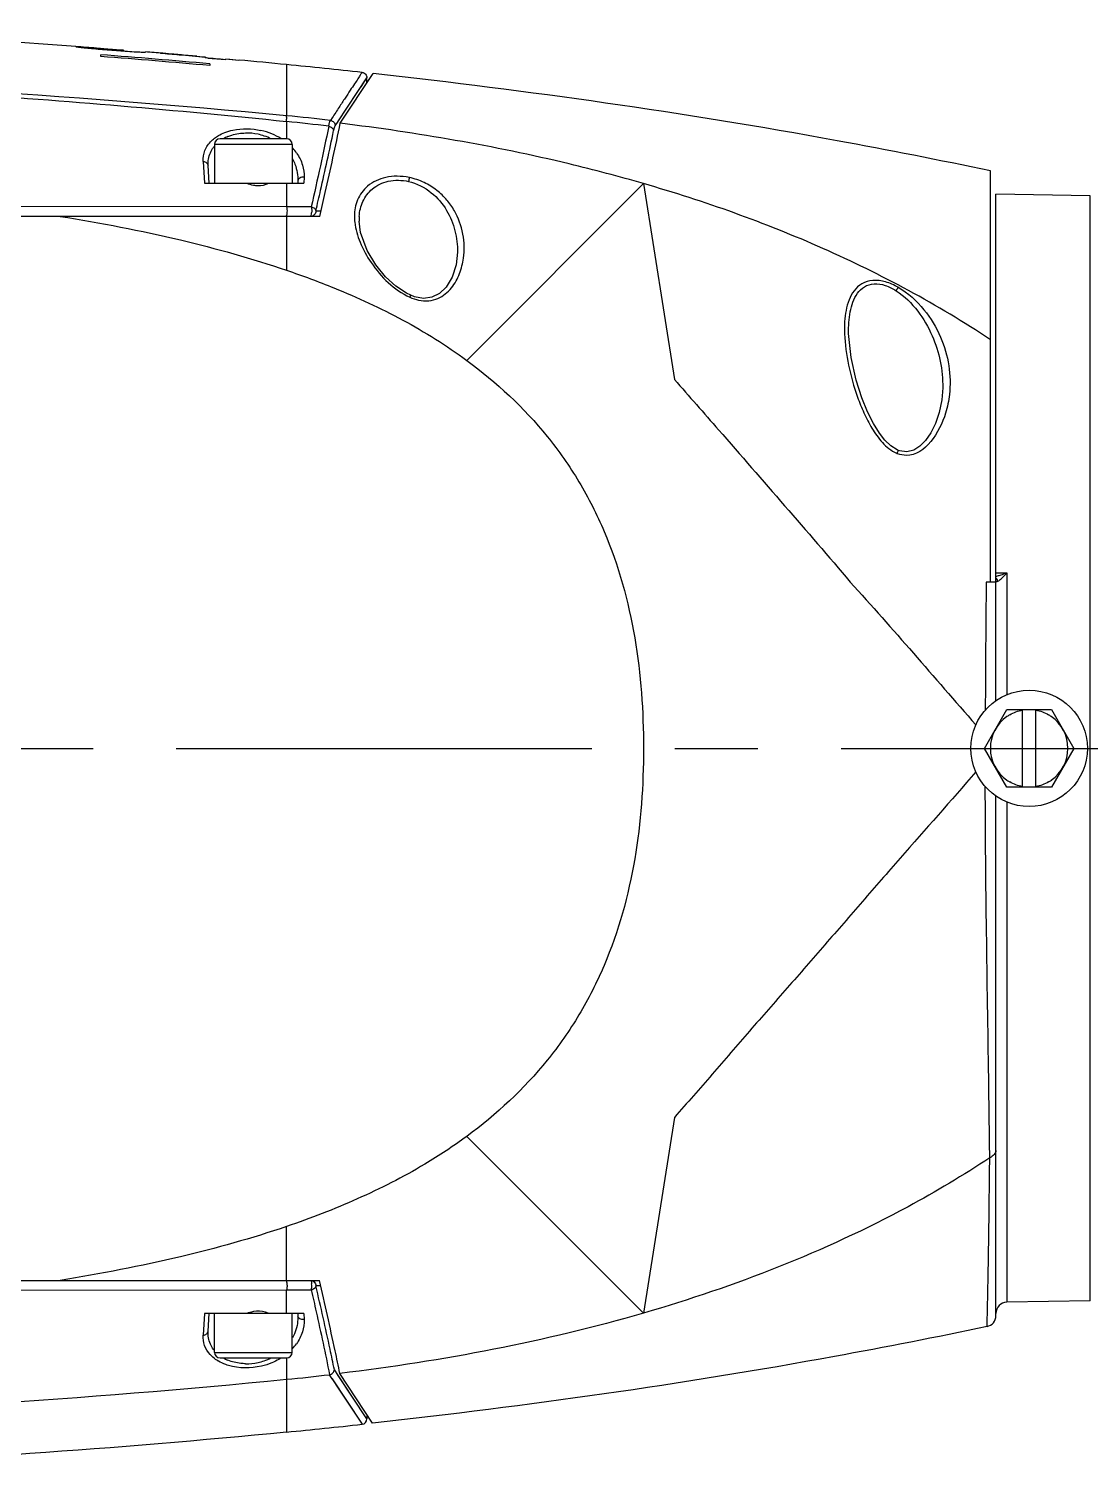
# Model space of a CAD drawing. Header units: millimetres. Extents: x 5828 to 6704, y 123 to 421.
# Drawn here: x 6411.99 to 6416.78, y 306.27 to 312.76 of the extents above; entities that cross this region are included whole.
import ezdxf

# ---------------------------------------------------------------- set-up
doc = ezdxf.new("R2010")
doc.units = ezdxf.units.MM
doc.linetypes.add('CENTER', pattern=[0.6, 0.375, -0.075, 0.075, -0.075])
doc.layers.add('中心线', color=7, linetype='Continuous')
doc.layers.add('外形图', color=7, linetype='Continuous')

msp = doc.modelspace()

# ---------------------------------------------------------------- linework, layer by layer
at = {"layer": '中心线', "linetype": 'CENTER', "ltscale": 5}
msp.add_line((6394.656, 309.5148), (6434.3945, 309.5148), dxfattribs=at)
at = {"layer": '外形图', "color": 7, "linetype": 'Continuous'}
for p, q in [((6412.2967, 312.6704), (6412.2967, 312.674)), ((6412.3159, 312.6361), (6412.3159, 312.644)), ((6412.4188, 312.6649), (6412.4188, 312.6646)), ((6412.4188, 312.6609), (6412.4188, 312.6646)), ((6412.4188, 312.6646), (6412.4188, 312.6613)), ((6412.5177, 312.657), (6412.5177, 312.657)), ((6412.5177, 312.6567), (6412.5177, 312.6567)), ((6412.6371, 312.6471), (6412.6343, 312.6473)), ((6412.6371, 312.647), (6412.6343, 312.6473)), ((6412.7498, 312.637), (6412.7899, 312.6335)), ((6412.7898, 312.6297), (6412.7873, 312.6299)), ((6412.79, 312.63), (6412.7899, 312.6335)), ((6412.7994, 312.6292), (6412.793, 312.63)), ((6412.7994, 312.6292), (6412.793, 312.63)), ((6412.7994, 312.6292), (6412.8785, 312.6221)), ((6412.8785, 312.6255), (6412.8989, 312.6236)), ((6412.8989, 312.6236), (6412.9396, 312.6199)), ((6412.8075, 312.6032), (6412.8075, 312.5952)), ((6413.1543, 312.5996), (6413.1543, 312.3688)), ((6413.3964, 312.3347), (6413.5443, 312.5589)), ((6413.3858, 312.3417), (6413.517, 312.5395)), ((6413.4904, 312.4995), (6413.517, 312.5395)), ((6413.517, 312.5177), (6413.517, 312.5395)), ((6413.517, 312.5395), (6413.517, 312.5395)), ((6413.1544, 312.343), (6413.1544, 312.2648)), ((6413.3602, 312.3602), (6413.352, 312.3479)), ((6413.3739, 312.3237), (6413.3867, 312.3431)), ((6412.8293, 312.2398), (6412.8293, 312.0648)), ((6413.1793, 312.2398), (6412.8293, 312.2398)), ((6413.1543, 312.2648), (6412.8543, 312.2648)), ((6413.1793, 312.2398), (6413.1793, 312.0648)), ((6412.778, 312.1628), (6412.7835, 312.0646)), ((6412.8043, 312.0648), (6412.8002, 312.144)), ((6416.3293, 310.2648), (6416.3293, 312.12)), ((6412.7836, 312.0648), (6413.2318, 312.0648)), ((6413.1543, 312.0648), (6413.1543, 311.9582)), ((6413.2048, 312.0737), (6413.2043, 312.0648)), ((6413.2331, 312.0915), (6413.2318, 312.0648)), ((6414.7644, 312.0628), (6413.967, 311.2654)), ((6414.7644, 312.0628), (6414.9043, 311.1794)), ((6416.3543, 309.7302), (6416.3543, 312.0148)), ((6416.7798, 312.0074), (6416.3543, 312.0148)), ((6416.7798, 307.0222), (6416.7798, 312.0074)), ((6413.3045, 311.9148), (6398.1535, 311.9148)), ((6413.1543, 311.9582), (6411.8824, 311.9589)), ((6413.1543, 311.9148), (6413.1543, 311.6718)), ((6413.2865, 311.9398), (6413.3101, 311.9398)), ((6413.4812, 311.8927), (6413.4812, 311.8929)), ((6413.9251, 311.7531), (6413.9251, 311.7528)), ((6415.69, 311.3869), (6415.69, 311.387)), ((6416.1144, 311.1408), (6416.1144, 311.1403)), ((6416.3543, 310.3069), (6416.4035, 310.3069)), ((6416.4035, 310.3067), (6416.4035, 309.7571)), ((6416.3543, 310.2648), (6416.3109, 310.2648)), ((6416.3023, 309.5148), (6416.4033, 309.6898)), ((6416.4033, 309.6898), (6416.6054, 309.6898)), ((6416.4743, 309.3411), (6416.4743, 309.6885)), ((6416.5343, 309.3424), (6416.5343, 309.6872)), ((6416.6054, 309.6898), (6416.7064, 309.5148)), ((6416.4033, 309.3398), (6416.3023, 309.5148)), ((6416.7064, 309.5148), (6416.6054, 309.3398)), ((6416.6054, 309.3398), (6416.4033, 309.3398)), ((6416.3543, 306.9553), (6416.3543, 309.2994)), ((6416.4035, 309.2725), (6416.4035, 307.0157)), ((6414.9043, 307.8502), (6414.7644, 306.9668)), ((6414.7644, 306.9668), (6413.967, 307.7642)), ((6398.1535, 307.1148), (6413.3027, 307.1148)), ((6411.8824, 307.0707), (6413.1543, 307.0714)), ((6413.1543, 306.9648), (6413.1543, 307.0713)), ((6413.3083, 307.0898), (6413.2865, 307.0898)), ((6416.7798, 307.0222), (6416.4035, 307.0157)), ((6412.7835, 306.965), (6412.778, 306.8668)), ((6413.2318, 306.9648), (6412.7836, 306.9648)), ((6412.8002, 306.8856), (6412.8043, 306.9648)), ((6412.8293, 306.7898), (6412.8293, 306.9648)), ((6413.1793, 306.7898), (6413.1793, 306.9648)), ((6413.2043, 306.9648), (6413.2048, 306.9559)), ((6413.2318, 306.9648), (6413.2331, 306.9381)), ((6412.8293, 306.7898), (6413.1793, 306.7898)), ((6412.8543, 306.7648), (6413.1543, 306.7648)), ((6413.1544, 306.7648), (6413.1543, 306.43)), ((6413.387, 306.6861), (6413.3699, 306.7119)), ((6413.3601, 306.6704), (6413.4948, 306.4653)), ((6413.4348, 306.614), (6413.3854, 306.6885)), ((6413.517, 306.4901), (6413.387, 306.6861)), ((6413.5426, 306.4705), (6413.3947, 306.6947)), ((6413.517, 306.5091), (6413.517, 306.4901))]:
    msp.add_line(p, q, dxfattribs=at)
for points in [[(6413.7141, 311.5588), (6413.6953, 311.5678), (6413.6472, 311.5997), (6413.6006, 311.6428), (6413.5568, 311.6963), (6413.5174, 311.7615), (6413.4876, 311.8423), (6413.4812, 311.8927)], [(6413.9251, 311.7531), (6413.9187, 311.6956), (6413.9007, 311.64), (6413.8742, 311.5962), (6413.8434, 311.5666), (6413.8091, 311.5498), (6413.7717, 311.5451), (6413.7309, 311.5525), (6413.7141, 311.5588)], [(6415.9139, 310.8586), (6415.9087, 310.8609), (6415.88, 310.8795), (6415.8538, 310.905), (6415.8289, 310.9367), (6415.802, 310.9798), (6415.7752, 311.0329), (6415.749, 311.0969), (6415.7235, 311.1762), (6415.7006, 311.2783), (6415.69, 311.3869)], [(6416.1144, 311.1408), (6416.1104, 311.0873), (6416.0987, 311.0302), (6416.0817, 310.981), (6416.0602, 310.9385), (6416.036, 310.904), (6416.0108, 310.8785), (6415.9834, 310.8606), (6415.9524, 310.852), (6415.9193, 310.8565), (6415.9139, 310.8586)], [(6413.3591, 306.6716), (6413.3934, 306.6188), (6413.4947, 306.4653)]]:
    msp.add_lwpolyline(points, dxfattribs=at)
msp.add_circle((6416.5043, 309.5148), 0.2625, dxfattribs=at)
for centre, radius, start, end in [((6408.6974, 264.9786), 47.8316, 85.79673, 87.40648), ((6409.365, 273.6071), 39.1767, 85.70833, 85.84553), ((6409.2733, 273.0238), 39.7369, 84.89733, 85.60861), ((6409.2736, 273.0276), 39.7251, 84.89626, 85.60776), ((6409.3243, 273.6102), 39.1757, 85.10153, 85.22394), ((6412.351, 309.306), 3.3533, 85.15322, 85.97783), ((6412.3502, 309.2979), 3.3614, 84.49113, 85.10419), ((6409.3565, 273.9852), 38.8005, 84.9828, 85.10179), ((6409.3585, 274.0062), 38.7782, 84.92721, 85.10192), ((6409.0265, 270.3214), 42.4754, 84.79675, 84.91696), ((6409.5358, 275.9541), 36.8237, 84.36063, 84.69621), ((6409.7187, 277.7994), 34.9694, 83.80103, 84.36177), ((6412.1347, 301.7835), 10.6343, 83.42661, 84.49772), ((6412.9719, 312.0051), 0.3046, 67.69652, 77.33772), ((6412.0464, 301.5513), 10.8482, 83.12797, 84.13769), ((6412.9294, 312.1481), 0.1308, 140.31498, 143.28173), ((6412.8543, 312.2398), 0.025, 90, 180), ((6412.9579, 312.1108), 0.178, 112.60174, 119.96782), ((6412.9726, 312.0429), 0.2481, 77.69159, 90.72763), ((6412.972, 312.0397), 0.2514, 71.01741, 77.72164), ((6412.973, 312.0423), 0.2486, 63.52785, 71.02704), ((6412.9797, 312.024), 0.2842, 58.33929, 67.69076), ((6413.1543, 312.2398), 0.025, 0, 90), ((6413.0206, 312.0749), 0.2185, 35.01721, 42.4865), ((6413.2196, 312.0729), 0.0148, 168.83749, 177.03815), ((6418.0757, 311.1754), 4.4624, 168.17057, 168.40547), ((6413.7045, 311.9156), 0.2442, 179.91374, 185.20735), ((6413.7258, 311.8974), 0.2447, 175.87175, 181.04836), ((6413.7251, 311.9173), 0.2648, 185.15351, 186.25578), ((6417.5424, 310.6465), 1.8851, 149.79375, 150.33645), ((6416.321, 311.4081), 0.65, 181.7121, 181.99636), ((6416.0494, 311.1321), 0.3198, 243.40944, 243.84995), ((6415.9527, 310.9526), 0.1164, 247.64634, 248.91715), ((6469.8298, 309.5619), 53.5235, 179.24758, 179.86582), ((6416.3338, 310.2649), 0.0282, 7.7558, 19.77426), ((6416.5043, 309.5148), 0.175, 124.86379, 235.13621), ((6416.5045, 309.5146), 0.1753, 119.90258, 124.86769), ((6416.5042, 309.5146), 0.1753, 55.13316, 60.09687), ((6416.5043, 309.5148), 0.175, 304.86379, 55.13621), ((6416.5045, 309.515), 0.1753, 235.13315, 240.09687), ((6416.5042, 309.515), 0.1753, 299.90313, 304.86685), ((6416.4043, 306.9657), 0.05, 91, 180), ((6413.2198, 306.9567), 0.015, 183.02542, 191.14421), ((6416.3044, 306.9553), 0.05, 281.88842, 0.01782), ((6412.9294, 306.8816), 0.1308, 216.76293, 219.70028), ((6412.8543, 306.7898), 0.025, 180, 270), ((6413.1543, 306.7898), 0.025, 270, 0), ((6413.0202, 306.9551), 0.219, 317.48091, 324.66778), ((6412.9381, 306.9071), 0.1814, 238.75925, 239.65901), ((6412.9581, 306.9192), 0.1784, 240.03906, 247.38494), ((6412.9726, 306.9866), 0.2481, 269.24474, 282.28013), ((6412.972, 306.9902), 0.2517, 282.25277, 288.9524), ((6412.973, 306.9873), 0.2486, 288.94472, 296.47161), ((6412.0931, 317.4713), 10.855, 275.61084, 276.63734), ((6411.761, 305.6218), 1.9122, 33.25449, 33.92484), ((6409.7187, 341.2302), 34.9694, 275.63824, 276.19897), ((6413.492, 306.4901), 0.025, 276.20158, 359.99893)]:
    msp.add_arc(centre, radius, start, end, dxfattribs=at)
for points, knots in [([(6401.1603, 312.6302), (6402.1594, 312.6449), (6403.6586, 312.6513), (6405.6578, 312.639), (6407.1581, 312.6208), (6408.6587, 312.5964), (6410.1593, 312.555), (6411.6589, 312.4781), (6412.6567, 312.3954), (6413.1544, 312.343)], [0, 0, 0, 0, 0.249745, 0.374704, 0.499707, 0.624748, 0.749819, 0.874905, 1, 1, 1, 1]), ([(6413.1543, 312.3688), (6412.1583, 312.464), (6410.1595, 312.5823), (6406.1608, 312.6539), (6403.1616, 312.6749), (6401.1634, 312.6468)], [0, 0, 0, 0, 0.250185, 0.500313, 1, 1, 1, 1]), ([(6412.2031, 312.6809), (6412.2031, 312.6806), (6412.2049, 312.6805), (6412.2071, 312.6797), (6412.2122, 312.6792), (6412.2192, 312.6781), (6412.229, 312.677), (6412.2475, 312.6749), (6412.276, 312.6722), (6412.3141, 312.6689), (6412.355, 312.6656), (6412.3962, 312.6625), (6412.4234, 312.6606), (6412.4368, 312.6597)], [0, 0, 0, 0, 0.003945, 0.015486, 0.035618, 0.065741, 0.107314, 0.161618, 0.303708, 0.472552, 0.650768, 0.82911, 1, 1, 1, 1]), ([(6412.4188, 312.6642), (6412.4174, 312.6639), (6412.4108, 312.6644), (6412.3964, 312.6648), (6412.3742, 312.6666), (6412.3488, 312.6685), (6412.3254, 312.6704), (6412.3085, 312.6724), (6412.2994, 312.6729), (6412.2967, 312.674)], [0, 0, 0, 0, 0.035688, 0.157973, 0.357045, 0.578876, 0.782852, 0.928476, 1, 1, 1, 1]), ([(6412.4188, 312.6646), (6412.4188, 312.6645), (6412.4189, 312.6645), (6412.419, 312.6644), (6412.419, 312.6643)], [0, 0, 0, 0, 0.484429, 1, 1, 1, 1]), ([(6412.419, 312.6643), (6412.419, 312.6643), (6412.4189, 312.6642), (6412.4189, 312.6642), (6412.4188, 312.6642)], [0, 0, 0, 0, 0.309621, 1, 1, 1, 1]), ([(6412.4368, 312.6597), (6412.4502, 312.6588), (6412.4686, 312.6578), (6412.4911, 312.6566), (6412.5023, 312.6563), (6412.5108, 312.6559), (6412.5144, 312.6564), (6412.5177, 312.656), (6412.5177, 312.6567)], [0, 0, 0, 0, 0.49722, 0.685907, 0.82775, 0.922973, 0.975762, 1, 1, 1, 1]), ([(6412.5862, 312.651), (6412.5862, 312.6509), (6412.5861, 312.6505), (6412.5861, 312.6501), (6412.5861, 312.6499)], [0, 0, 0, 0, 0.407616, 1, 1, 1, 1]), ([(6412.9395, 312.6187), (6412.9395, 312.6189), (6412.9396, 312.6193), (6412.9396, 312.6197), (6412.9396, 312.6199)], [0, 0, 0, 0, 0.592772, 1, 1, 1, 1]), ([(6413.4947, 312.5643), (6413.4943, 312.5644), (6413.4932, 312.5631), (6413.4916, 312.5608), (6413.4891, 312.5566), (6413.4857, 312.5509), (6413.4811, 312.5436), (6413.4727, 312.5307), (6413.4593, 312.5107), (6413.4402, 312.4819), (6413.4171, 312.4468), (6413.3901, 312.4055), (6413.3707, 312.376), (6413.3602, 312.3602)], [0, 0, 0, 0, 0.005385, 0.017476, 0.036952, 0.064118, 0.099248, 0.142517, 0.25306, 0.394701, 0.566659, 0.768462, 1, 1, 1, 1]), ([(6413.4947, 312.5643), (6413.5006, 312.5637), (6413.5125, 312.5578), (6413.517, 312.5454), (6413.517, 312.5395)], [0, 0, 0, 0, 0.500002, 1, 1, 1, 1]), ([(6416.3294, 312.1201), (6416.0994, 312.1687), (6415.1769, 312.35), (6414.2451, 312.4818), (6413.5443, 312.5589)], [0, 0, 0, 0, 0.250068, 1, 1, 1, 1]), ([(6413.1544, 312.343), (6413.1545, 312.3458), (6413.1547, 312.3544), (6413.1548, 312.363), (6413.1543, 312.3688)], [0, 0, 0, 0, 0.327313, 1, 1, 1, 1]), ([(6412.8759, 312.2931), (6412.8878, 312.2977), (6412.9405, 312.313), (6412.9976, 312.3115), (6413.0387, 312.3023)], [0, 0, 0, 0, 0.23187, 1, 1, 1, 1]), ([(6413.3443, 312.3213), (6413.3323, 312.2616), (6413.3068, 312.1405), (6413.2794, 312.0197), (6413.2659, 311.9581)], [0, 0, 0, 0, 0.491435, 1, 1, 1, 1]), ([(6413.2865, 311.9398), (6413.2936, 311.9708), (6413.3212, 312.0912), (6413.3481, 312.2118), (6413.3666, 312.3017)], [0, 0, 0, 0, 0.257092, 1, 1, 1, 1]), ([(6413.3045, 311.9148), (6413.3126, 311.951), (6413.3443, 312.0907), (6413.3753, 312.2306), (6413.3964, 312.3347)], [0, 0, 0, 0, 0.258849, 1, 1, 1, 1]), ([(6413.3443, 312.3213), (6413.3454, 312.3268), (6413.3474, 312.3358), (6413.3502, 312.3446), (6413.352, 312.3479)], [0, 0, 0, 0, 0.602256, 1, 1, 1, 1]), ([(6413.3443, 312.3213), (6413.3498, 312.3204), (6413.36, 312.3163), (6413.366, 312.3065), (6413.3666, 312.3017)], [0, 0, 0, 0, 0.533625, 1, 1, 1, 1]), ([(6413.352, 312.3478), (6413.3577, 312.347), (6413.3689, 312.3412), (6413.3737, 312.3295), (6413.3739, 312.3238)], [0, 0, 0, 0, 0.500178, 1, 1, 1, 1]), ([(6413.3666, 312.3017), (6413.3676, 312.3063), (6413.3694, 312.3138), (6413.3722, 312.3212), (6413.3739, 312.3238)], [0, 0, 0, 0, 0.599716, 1, 1, 1, 1]), ([(6414.7644, 312.0627), (6414.6535, 312.0949), (6414.2035, 312.2135), (6413.7435, 312.2926), (6413.3964, 312.3348)], [0, 0, 0, 0, 0.248346, 1, 1, 1, 1]), ([(6412.778, 312.1628), (6412.7771, 312.1792), (6412.7822, 312.2142), (6412.8025, 312.2431), (6412.8151, 312.2554)], [0, 0, 0, 0, 0.483679, 1, 1, 1, 1]), ([(6412.8151, 312.2554), (6412.8168, 312.2571), (6412.8239, 312.2637), (6412.8317, 312.2696), (6412.8378, 312.2737)], [0, 0, 0, 0, 0.241591, 1, 1, 1, 1]), ([(6412.8378, 312.2737), (6412.8406, 312.2755), (6412.8528, 312.2831), (6412.8658, 312.2892), (6412.8759, 312.2931)], [0, 0, 0, 0, 0.23835, 1, 1, 1, 1]), ([(6412.8895, 312.2751), (6412.8954, 312.2776), (6412.9211, 312.2868), (6412.9486, 312.2908), (6412.9695, 312.2911)], [0, 0, 0, 0, 0.236086, 1, 1, 1, 1]), ([(6413.1804, 312.1746), (6413.1849, 312.1667), (6413.1999, 312.1352), (6413.2061, 312.0994), (6413.2048, 312.0737)], [0, 0, 0, 0, 0.260932, 1, 1, 1, 1]), ([(6413.1996, 312.2003), (6413.211, 312.1839), (6413.2287, 312.149), (6413.2339, 312.11), (6413.2331, 312.0915)], [0, 0, 0, 0, 0.517968, 1, 1, 1, 1]), ([(6412.778, 312.1628), (6412.7835, 312.1624), (6412.7941, 312.1589), (6412.7999, 312.1488), (6412.8002, 312.144)], [0, 0, 0, 0, 0.53564, 1, 1, 1, 1]), ([(6413.0043, 312.0561), (6413.0107, 312.055), (6413.0342, 312.0523), (6413.0589, 312.0568), (6413.0742, 312.0648)], [0, 0, 0, 0, 0.271105, 1, 1, 1, 1]), ([(6413.2331, 312.0915), (6413.2268, 312.0922), (6413.2146, 312.0907), (6413.2061, 312.0808), (6413.2051, 312.0758)], [0, 0, 0, 0, 0.550034, 1, 1, 1, 1]), ([(6413.7081, 312.0903), (6413.69, 312.0936), (6413.6543, 312.0979), (6413.5883, 312.0911), (6413.5188, 312.0597), (6413.469, 311.9922), (6413.4604, 311.9408), (6413.4604, 311.916)], [0, 0, 0, 0, 0.157474, 0.307282, 0.566302, 0.786521, 1, 1, 1, 1]), ([(6413.4817, 311.915), (6413.4834, 311.938), (6413.4939, 311.9846), (6413.5394, 312.0452), (6413.6153, 312.0809), (6413.6746, 312.0791), (6413.7043, 312.0723)], [0, 0, 0, 0, 0.222254, 0.449162, 0.705834, 1, 1, 1, 1]), ([(6413.7043, 312.0723), (6413.7415, 312.0638), (6413.8096, 312.0292), (6413.8799, 311.9464), (6413.9182, 311.8516), (6413.9256, 311.7855), (6413.9251, 311.7531)], [0, 0, 0, 0, 0.274214, 0.52792, 0.766898, 1, 1, 1, 1]), ([(6413.9523, 311.7268), (6413.9572, 311.7626), (6413.9554, 311.8374), (6413.923, 311.9267), (6413.878, 311.9908), (6413.8322, 312.0348), (6413.7751, 312.0707), (6413.731, 312.0851), (6413.7081, 312.0903)], [0, 0, 0, 0, 0.225996, 0.45865, 0.582148, 0.713085, 0.852776, 1, 1, 1, 1]), ([(6416.3293, 311.3585), (6416.0905, 311.5172), (6415.5823, 311.7903), (6415.0401, 311.9829), (6414.7644, 312.0628)], [0, 0, 0, 0, 0.499779, 1, 1, 1, 1]), ([(6412.1333, 311.9148), (6412.3151, 311.8856), (6412.6593, 311.8197), (6412.9972, 311.7254), (6413.1543, 311.6718)], [0, 0, 0, 0, 0.525949, 1, 1, 1, 1]), ([(6413.1543, 311.9583), (6413.1563, 311.9504), (6413.1567, 311.9386), (6413.1552, 311.9246), (6413.1539, 311.9185), (6413.1524, 311.9163)], [0, 0, 0, 0, 0.577557, 0.807718, 1, 1, 1, 1]), ([(6413.262, 311.9148), (6413.2638, 311.9148), (6413.2664, 311.9221), (6413.267, 311.9268), (6413.2674, 311.9307)], [0, 0, 0, 0, 0.316918, 1, 1, 1, 1]), ([(6413.2659, 311.9581), (6413.2709, 311.9571), (6413.28, 311.9529), (6413.2858, 311.9442), (6413.2865, 311.9398)], [0, 0, 0, 0, 0.531251, 1, 1, 1, 1]), ([(6413.2671, 311.9512), (6413.2673, 311.9496), (6413.2679, 311.9428), (6413.2679, 311.9359), (6413.2674, 311.9307)], [0, 0, 0, 0, 0.240787, 1, 1, 1, 1]), ([(6413.4619, 311.8884), (6413.4653, 311.8574), (6413.4839, 311.7929), (6413.5539, 311.6671), (6413.6395, 311.5827), (6413.7104, 311.5498)], [0, 0, 0, 0, 0.21652, 0.457432, 1, 1, 1, 1]), ([(6413.75, 311.5372), (6413.7649, 311.5343), (6413.7947, 311.5319), (6413.8493, 311.5456), (6413.9013, 311.5888), (6413.9371, 311.6553), (6413.949, 311.7029), (6413.9523, 311.7268)], [0, 0, 0, 0, 0.146136, 0.282992, 0.532138, 0.768498, 1, 1, 1, 1]), ([(6413.1543, 311.6719), (6413.2263, 311.6474), (6413.4046, 311.5811), (6413.6812, 311.4538), (6413.8753, 311.3327), (6413.967, 311.2654)], [0, 0, 0, 0, 0.250164, 0.625661, 1, 1, 1, 1]), ([(6415.9132, 311.5949), (6415.8952, 311.6048), (6415.8586, 311.6218), (6415.8009, 311.6299), (6415.7488, 311.6149), (6415.7122, 311.5808), (6415.6898, 311.5379), (6415.6725, 311.4737), (6415.6703, 311.4228), (6415.6713, 311.3887)], [0, 0, 0, 0, 0.148235, 0.287373, 0.410573, 0.524117, 0.637456, 0.754334, 1, 1, 1, 1]), ([(6415.69, 311.387), (6415.6894, 311.4194), (6415.6918, 311.4676), (6415.7074, 311.5284), (6415.7272, 311.5688), (6415.7595, 311.601), (6415.8062, 311.6147), (6415.8571, 311.6055), (6415.8889, 311.5893), (6415.9043, 311.5795)], [0, 0, 0, 0, 0.254514, 0.375101, 0.490676, 0.603636, 0.722686, 0.856308, 1, 1, 1, 1]), ([(6415.9132, 311.5949), (6415.958, 311.5695), (6416.0332, 311.5004), (6416.1085, 311.3758), (6416.1473, 311.2436), (6416.1494, 311.1541), (6416.1445, 311.1108)], [0, 0, 0, 0, 0.274465, 0.529267, 0.768234, 1, 1, 1, 1]), ([(6413.7104, 311.5498), (6413.711, 311.5512), (6413.7118, 311.5534), (6413.7133, 311.5564), (6413.7135, 311.5578), (6413.7142, 311.5587), (6413.7141, 311.5588)], [0, 0, 0, 0, 0.452312, 0.768808, 0.94618, 1, 1, 1, 1]), ([(6415.9043, 311.5795), (6415.942, 311.5555), (6416.0052, 311.4919), (6416.0898, 311.3464), (6416.1157, 311.221), (6416.1144, 311.1408)], [0, 0, 0, 0, 0.266524, 0.521578, 1, 1, 1, 1]), ([(6415.6714, 311.3855), (6415.6731, 311.3378), (6415.6867, 311.2407), (6415.7202, 311.1217), (6415.7582, 311.0275), (6415.7878, 310.9696), (6415.8166, 310.9256), (6415.8414, 310.8943), (6415.8705, 310.8659), (6415.8941, 310.8522), (6415.9062, 310.8461)], [0, 0, 0, 0, 0.235136, 0.481243, 0.607578, 0.735957, 0.800951, 0.866613, 0.932926, 1, 1, 1, 1]), ([(6413.967, 311.2654), (6414.1012, 311.1669), (6414.287, 310.9941), (6414.4785, 310.72), (6414.6296, 310.4215), (6414.7414, 310.0156), (6414.7644, 309.6815), (6414.7644, 309.5148)], [0, 0, 0, 0, 0.249757, 0.374923, 0.500096, 0.750006, 1, 1, 1, 1]), ([(6414.9043, 311.1794), (6414.9701, 311.1031), (6415.1371, 310.9143), (6415.4011, 310.6091), (6415.6, 310.3807), (6415.6973, 310.2648)], [0, 0, 0, 0, 0.249588, 0.62479, 1, 1, 1, 1]), ([(6416.1445, 311.1108), (6416.1413, 311.0825), (6416.1206, 310.9741), (6416.0369, 310.8364), (6415.9501, 310.8364)], [0, 0, 0, 0, 0.247493, 1, 1, 1, 1]), ([(6415.9084, 310.845), (6415.9093, 310.847), (6415.9105, 310.8505), (6415.9127, 310.8549), (6415.913, 310.8572), (6415.9141, 310.8584), (6415.9139, 310.8586)], [0, 0, 0, 0, 0.45174, 0.772667, 0.948673, 1, 1, 1, 1]), ([(6416.3691, 310.2952), (6416.372, 310.296), (6416.3836, 310.2995), (6416.3949, 310.3037), (6416.4035, 310.3069)], [0, 0, 0, 0, 0.244597, 1, 1, 1, 1]), ([(6416.3776, 310.2794), (6416.3798, 310.2814), (6416.3888, 310.2902), (6416.3972, 310.2996), (6416.4035, 310.3069)], [0, 0, 0, 0, 0.233484, 1, 1, 1, 1]), ([(6415.6973, 310.2648), (6415.7935, 310.1592), (6415.983, 309.945), (6416.1693, 309.7281), (6416.2642, 309.6209)], [0, 0, 0, 0, 0.499541, 1, 1, 1, 1]), ([(6416.3543, 310.2648), (6416.3543, 310.2651), (6416.3553, 310.267), (6416.3574, 310.2674), (6416.359, 310.268)], [0, 0, 0, 0, 0.146129, 1, 1, 1, 1]), ([(6416.3617, 310.2687), (6416.3624, 310.2689), (6416.3654, 310.27), (6416.3681, 310.2718), (6416.3701, 310.2732)], [0, 0, 0, 0, 0.215027, 1, 1, 1, 1]), ([(6414.7644, 309.5148), (6414.7644, 309.3481), (6414.7414, 309.014), (6414.6296, 308.6081), (6414.4785, 308.3096), (6414.287, 308.0355), (6414.1012, 307.8627), (6413.967, 307.7642)], [0, 0, 0, 0, 0.249994, 0.499904, 0.625077, 0.750243, 1, 1, 1, 1]), ([(6416.264, 309.4092), (6416.1516, 309.278), (6415.9787, 309.0851), (6415.7526, 308.8244), (6415.5831, 308.6291), (6415.4132, 308.4342), (6415.243, 308.2398), (6415.0741, 308.0444), (6414.9615, 307.9144), (6414.9043, 307.8502)], [0, 0, 0, 0, 0.250567, 0.375606, 0.500564, 0.625517, 0.750486, 0.875368, 1, 1, 1, 1]), ([(6416.3265, 307.6676), (6416.3252, 307.7877), (6416.3177, 308.3459), (6416.3074, 308.9041), (6416.3064, 309.3423)], [0, 0, 0, 0, 0.215107, 1, 1, 1, 1]), ([(6413.967, 307.7642), (6413.9059, 307.7193), (6413.7471, 307.6146), (6413.4754, 307.4767), (6413.2623, 307.3945), (6413.1543, 307.3577)], [0, 0, 0, 0, 0.249584, 0.624663, 1, 1, 1, 1]), ([(6416.3543, 307.7009), (6416.3543, 307.6942), (6416.3494, 307.6834), (6416.3375, 307.6741), (6416.3304, 307.6697), (6416.3265, 307.6676)], [0, 0, 0, 0, 0.444357, 0.705508, 1, 1, 1, 1]), ([(6416.3265, 307.6676), (6416.2071, 307.5886), (6415.8993, 307.4049), (6415.3779, 307.1651), (6414.9707, 307.0267), (6414.7644, 306.9668)], [0, 0, 0, 0, 0.250001, 0.624955, 1, 1, 1, 1]), ([(6416.3147, 306.9064), (6416.3144, 306.9063), (6416.315, 306.9081), (6416.3145, 306.9097), (6416.3149, 306.914), (6416.3149, 306.9193), (6416.3151, 306.9263), (6416.3154, 306.9387), (6416.3158, 306.958), (6416.3164, 306.9858), (6416.3171, 307.0196), (6416.3179, 307.0595), (6416.3188, 307.1052), (6416.3197, 307.1568), (6416.3211, 307.2368), (6416.3228, 307.3504), (6416.3248, 307.5022), (6416.3259, 307.6103), (6416.3265, 307.6676)], [0, 0, 0, 0, 0.001013, 0.004066, 0.009157, 0.016289, 0.025458, 0.036659, 0.065132, 0.101654, 0.146142, 0.198508, 0.258647, 0.326441, 0.401733, 0.574078, 0.774178, 1, 1, 1, 1]), ([(6413.1543, 307.3578), (6412.9972, 307.3042), (6412.6593, 307.2099), (6412.3151, 307.1441), (6412.1333, 307.1148)], [0, 0, 0, 0, 0.474051, 1, 1, 1, 1]), ([(6413.1544, 307.1148), (6413.1544, 307.1343), (6413.1544, 307.2153), (6413.1543, 307.2963), (6413.1543, 307.3577)], [0, 0, 0, 0, 0.240849, 1, 1, 1, 1]), ([(6413.1505, 307.1148), (6413.1518, 307.1148), (6413.1542, 307.1102), (6413.1548, 307.1068), (6413.1552, 307.1041)], [0, 0, 0, 0, 0.324038, 1, 1, 1, 1]), ([(6413.1552, 307.1041), (6413.1561, 307.0984), (6413.1565, 307.0874), (6413.1556, 307.0764), (6413.1543, 307.0713)], [0, 0, 0, 0, 0.520031, 1, 1, 1, 1]), ([(6413.262, 307.1148), (6413.2638, 307.1148), (6413.2664, 307.1075), (6413.267, 307.1028), (6413.2674, 307.0989)], [0, 0, 0, 0, 0.316799, 1, 1, 1, 1]), ([(6413.3947, 306.6947), (6413.3878, 306.7288), (6413.3585, 306.8692), (6413.3265, 307.0089), (6413.3027, 307.1148)], [0, 0, 0, 0, 0.242912, 1, 1, 1, 1]), ([(6413.2659, 307.0715), (6413.2664, 307.0734), (6413.268, 307.0824), (6413.268, 307.0917), (6413.2674, 307.0989)], [0, 0, 0, 0, 0.214763, 1, 1, 1, 1]), ([(6413.2865, 307.0898), (6413.2858, 307.0855), (6413.2801, 307.0768), (6413.271, 307.0726), (6413.2659, 307.0715)], [0, 0, 0, 0, 0.455807, 1, 1, 1, 1]), ([(6413.2659, 307.0715), (6413.2732, 307.0387), (6413.3016, 306.9114), (6413.3292, 306.784), (6413.3482, 306.6892)], [0, 0, 0, 0, 0.257681, 1, 1, 1, 1]), ([(6413.3699, 306.7119), (6413.3636, 306.7428), (6413.3371, 306.869), (6413.3086, 306.9948), (6413.2865, 307.0898)], [0, 0, 0, 0, 0.244197, 1, 1, 1, 1]), ([(6413.0742, 306.9648), (6413.0694, 306.9673), (6413.0473, 306.9762), (6413.0224, 306.9767), (6413.0043, 306.9735)], [0, 0, 0, 0, 0.226718, 1, 1, 1, 1]), ([(6413.2048, 306.9559), (6413.2052, 306.9474), (6413.2045, 306.9126), (6413.1934, 306.8782), (6413.1805, 306.8552)], [0, 0, 0, 0, 0.243726, 1, 1, 1, 1]), ([(6413.2331, 306.9381), (6413.2339, 306.9194), (6413.2286, 306.8801), (6413.2106, 306.8448), (6413.1989, 306.8284)], [0, 0, 0, 0, 0.481747, 1, 1, 1, 1]), ([(6413.2331, 306.9381), (6413.2268, 306.9374), (6413.2146, 306.939), (6413.2061, 306.9488), (6413.2051, 306.9538)], [0, 0, 0, 0, 0.550136, 1, 1, 1, 1]), ([(6414.7644, 306.967), (6414.5419, 306.9025), (6414.0881, 306.7938), (6413.6272, 306.7228), (6413.3947, 306.6947)], [0, 0, 0, 0, 0.497299, 1, 1, 1, 1]), ([(6416.3147, 306.9064), (6416.0857, 306.8581), (6415.1675, 306.6782), (6414.24, 306.5473), (6413.5426, 306.4705)], [0, 0, 0, 0, 0.250065, 1, 1, 1, 1]), ([(6412.8097, 306.7798), (6412.7987, 306.7917), (6412.7814, 306.8193), (6412.7772, 306.8515), (6412.778, 306.8668)], [0, 0, 0, 0, 0.513122, 1, 1, 1, 1]), ([(6412.778, 306.8668), (6412.7835, 306.8672), (6412.7941, 306.8707), (6412.7999, 306.8808), (6412.8002, 306.8856)], [0, 0, 0, 0, 0.535651, 1, 1, 1, 1]), ([(6412.844, 306.752), (6412.8407, 306.754), (6412.8283, 306.7621), (6412.817, 306.7718), (6412.8097, 306.7798)], [0, 0, 0, 0, 0.263846, 1, 1, 1, 1]), ([(6412.8924, 306.7308), (6412.8882, 306.7321), (6412.8723, 306.7373), (6412.857, 306.7444), (6412.8464, 306.7506)], [0, 0, 0, 0, 0.263003, 1, 1, 1, 1]), ([(6412.9693, 306.7385), (6412.9622, 306.7387), (6412.935, 306.7403), (6412.908, 306.7468), (6412.8895, 306.7545)], [0, 0, 0, 0, 0.263222, 1, 1, 1, 1]), ([(6413.0879, 306.7429), (6413.0725, 306.7365), (6413.0096, 306.7165), (6412.9396, 306.7166), (6412.8924, 306.7308)], [0, 0, 0, 0, 0.251793, 1, 1, 1, 1]), ([(6413.1289, 306.7638), (6413.1257, 306.7618), (6413.1125, 306.754), (6413.0986, 306.7473), (6413.0879, 306.7429)], [0, 0, 0, 0, 0.24331, 1, 1, 1, 1]), ([(6413.3477, 306.6891), (6413.3534, 306.69), (6413.3643, 306.6953), (6413.3694, 306.7065), (6413.3699, 306.7119)], [0, 0, 0, 0, 0.514117, 1, 1, 1, 1]), ([(6401.1543, 306.3876), (6402.3387, 306.371), (6404.0254, 306.3676), (6406.1902, 306.3878), (6407.633, 306.4073), (6409.0285, 306.4337), (6410.8652, 306.4924), (6412.2386, 306.5784), (6413.1544, 306.6683)], [0, 0, 0, 0, 0.295924, 0.421386, 0.540874, 0.656426, 0.770096, 1, 1, 1, 1])]:
    msp.add_open_spline(points, degree=3, knots=knots, dxfattribs=at)
for points in [[(6412.5955, 312.6506), (6412.5696, 312.6527), (6412.5437, 312.6549), (6412.5178, 312.657)], [(6412.7874, 312.6325), (6412.7874, 312.6317), (6412.7872, 312.6308), (6412.7872, 312.63)], [(6412.8784, 312.6218), (6412.8784, 312.6226), (6412.8786, 312.6235), (6412.8786, 312.6243)], [(6412.9396, 312.6187), (6412.9192, 312.6206), (6412.8989, 312.6225), (6412.8785, 312.6243)], [(6412.8002, 312.144), (6412.7992, 312.1637), (6412.8026, 312.1841), (6412.8105, 312.2021)], [(6412.8105, 312.2021), (6412.8143, 312.2106), (6412.8191, 312.2188), (6412.8246, 312.2262)], [(6412.9741, 312.0648), (6412.9838, 312.0609), (6412.994, 312.0579), (6413.0043, 312.0561)], [(6413.2659, 311.9582), (6413.2287, 311.9583), (6413.1915, 311.9582), (6413.1543, 311.9583)], [(6413.2659, 311.9582), (6413.2665, 311.9559), (6413.2669, 311.9536), (6413.2671, 311.9512)], [(6413.283, 311.9269), (6413.2803, 311.9223), (6413.2758, 311.9184), (6413.2708, 311.9165)], [(6413.2865, 311.9398), (6413.2865, 311.9354), (6413.2853, 311.9308), (6413.283, 311.9269)], [(6413.7104, 311.5498), (6413.723, 311.5441), (6413.7364, 311.5399), (6413.75, 311.5372)], [(6415.9501, 310.8364), (6415.9368, 310.8365), (6415.9233, 310.8392), (6415.9108, 310.844)], [(6416.3543, 310.2915), (6416.3593, 310.2925), (6416.3642, 310.2938), (6416.3691, 310.2952)], [(6416.3543, 310.2839), (6416.357, 310.2813), (6416.3591, 310.278), (6416.3603, 310.2745)], [(6416.359, 310.268), (6416.3599, 310.2682), (6416.3608, 310.2685), (6416.3617, 310.2687)], [(6416.3701, 310.2732), (6416.3727, 310.2751), (6416.3752, 310.2773), (6416.3776, 310.2794)], [(6416.4171, 309.6665), (6416.4347, 309.6766), (6416.4543, 309.684), (6416.4743, 309.6872)], [(6416.5343, 309.6872), (6416.5544, 309.684), (6416.574, 309.6766), (6416.5915, 309.6665)], [(6416.4743, 309.3424), (6416.4543, 309.3456), (6416.4347, 309.353), (6416.4171, 309.3631)], [(6416.5915, 309.3631), (6416.574, 309.353), (6416.5544, 309.3456), (6416.5343, 309.3424)], [(6413.262, 307.1148), (6413.2697, 307.1148), (6413.2782, 307.1102), (6413.2824, 307.1037)], [(6413.2824, 307.1037), (6413.2843, 307.1007), (6413.2855, 307.0973), (6413.2862, 307.0938)], [(6413.1543, 307.0713), (6413.1915, 307.0714), (6413.2287, 307.0713), (6413.2659, 307.0715)], [(6413.2862, 307.0938), (6413.2864, 307.0925), (6413.2866, 307.0911), (6413.2864, 307.0898)], [(6413.0043, 306.9735), (6412.994, 306.9717), (6412.9838, 306.9687), (6412.9741, 306.9648)], [(6412.8105, 306.8274), (6412.8026, 306.8454), (6412.7992, 306.8659), (6412.8002, 306.8856)], [(6412.8247, 306.8033), (6412.8191, 306.8108), (6412.8143, 306.8189), (6412.8105, 306.8274)], [(6413.1543, 306.43), (6412.3832, 306.3538), (6411.6094, 306.3024), (6410.8353, 306.2672)]]:
    msp.add_open_spline(points, degree=3, dxfattribs=at)

doc.saveas('drawing.dxf')
